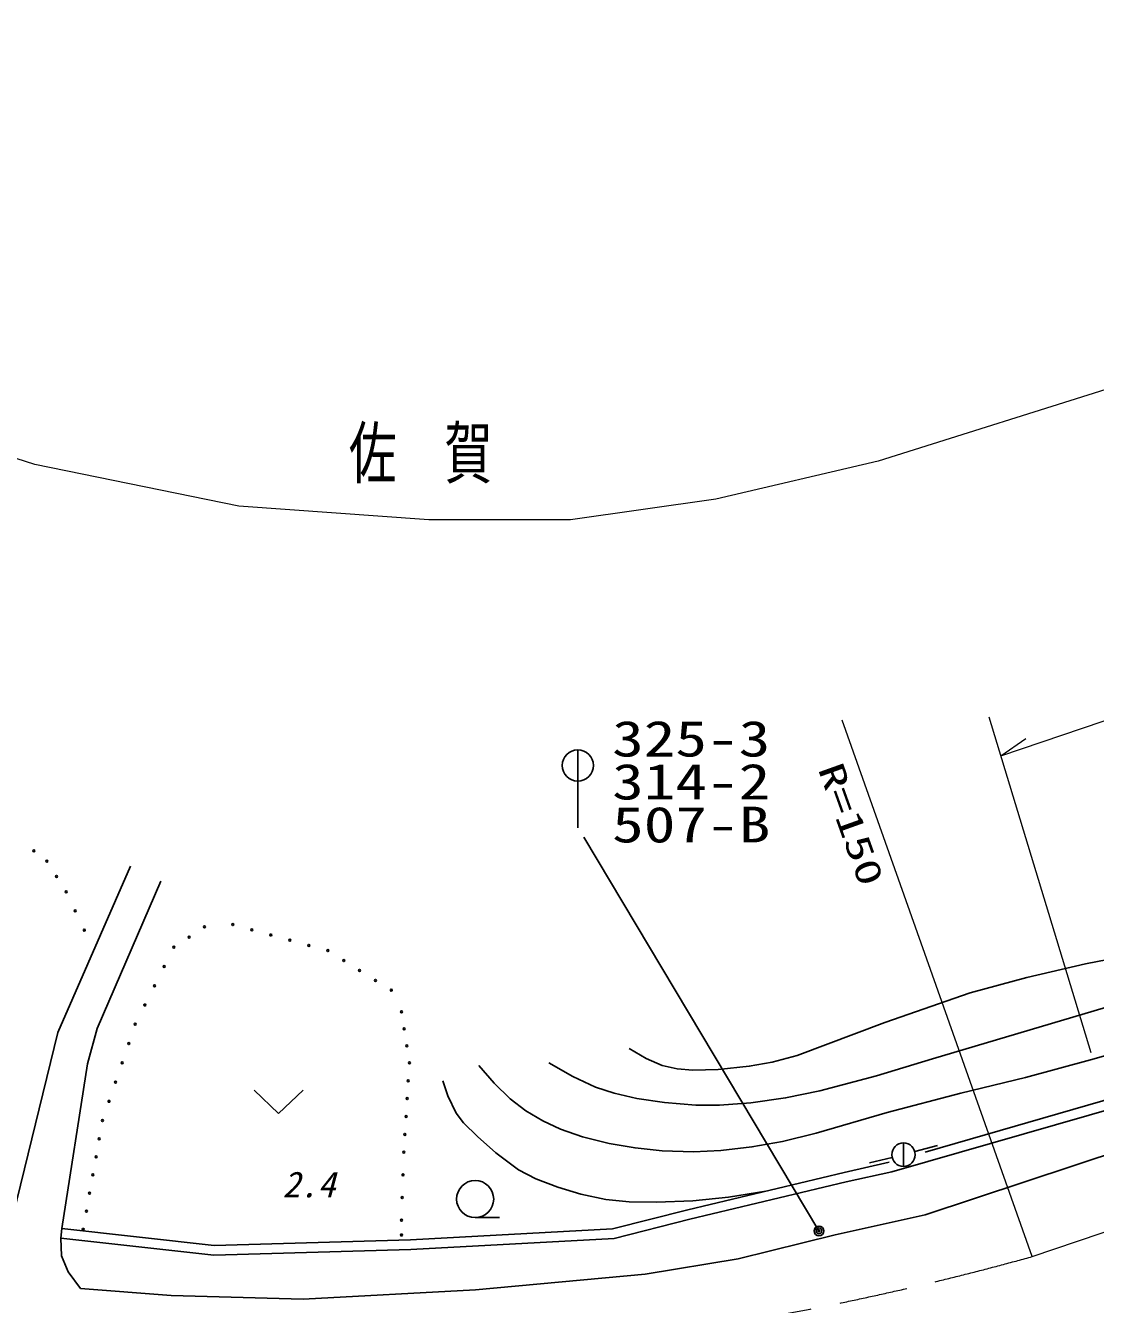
# Model space of a CAD drawing. Units: millimetres, scale not verified. Extents: x 40000 to 680000, y 20000 to 380000.
# Drawn here: x 277225 to 332046, y 245814 to 311326 of the extents above; entities that cross this region are included whole.
import ezdxf
from ezdxf.enums import TextEntityAlignment as Align

# ---------------------------------------------------------------- set-up
doc = ezdxf.new("R2010")
doc.units = ezdxf.units.MM
doc.header["$LTSCALE"] = 1000
doc.linetypes.add('CHAIN', pattern=[18.5, 12, -1.5, 3.5, -1.5])
for name, color, linetype, lineweight in [('M-BGD', 7, 'Continuous', 25), ('M-BMK', 2, 'CHAIN', 13), ('M-STR-HTXT', 7, 'Continuous', 13), ('M-STR-STRC', 7, 'Continuous', 25)]:
    doc.layers.add(name, color=color, linetype=linetype, lineweight=lineweight)
doc.layers.add('M-BMK-HTXT', color=7, linetype='Continuous')
doc.styles.add('ＭＳ ゴシック', font='')
doc.styles.get('ＭＳ ゴシック').set_extended_font_data('MS Gothic')

msp = doc.modelspace()

# ---------------------------------------------------------------- linework, layer by layer
at = {"layer": 'M-BGD'}
for p, q in [((278875, 259740), (282597, 268272)), ((284157, 267492), (280888, 259951)), ((323323, 250412), (355899, 261160)), ((276406, 249624), (278875, 259740)), ((280888, 259951), (280405, 258131)), ((280405, 258131), (279091, 249703)), ((288943, 256788), (290193, 255588)), ((290193, 255588), (291443, 256788)), ((323325, 253615), (333193, 256459)), ((323325, 253615), (333193, 256459)), ((323462, 253134), (333329, 255978)), ((322211, 254086), (322211, 252886)), ((322791, 253640), (323950, 253949)), ((319169, 252581), (321483, 253096)), ((321628, 253346), (320461, 253065)), ((321605, 252611), (323462, 253134)), ((311152, 250664), (319169, 252581)), ((319281, 252094), (321605, 252611)), ((311271, 250178), (319281, 252094)), ((300261, 250261), (301511, 250261)), ((307307, 249688), (311152, 250664)), ((318717, 249372), (323323, 250412)), ((279091, 249703), (279035, 249206)), ((279091, 249703), (286892, 248836)), ((296950, 249125), (307307, 249688)), ((307382, 249192), (311271, 250178)), ((279035, 249206), (286871, 248335)), ((279035, 249206), (279071, 248308)), ((286892, 248836), (296950, 249125)), ((296971, 248625), (307382, 249192)), ((313735, 248149), (318717, 249372)), ((279071, 248308), (279405, 247490)), ((286871, 248335), (296971, 248625)), ((308980, 247369), (313735, 248149)), ((279405, 247490), (280036, 246636)), ((300283, 246554), (308980, 247369)), ((280036, 246636), (284680, 246265)), ((291441, 246079), (300283, 246554)), ((284680, 246265), (291441, 246079))]:
    msp.add_line(p, q, dxfattribs=at)
for points in [[(308154, 258928), (309024, 258413), (309838, 258057), (310611, 257884), (311414, 257822), (312709, 257852), (314307, 258014), (315483, 258228), (316761, 258570), (321255, 260255), (325630, 261775), (328526, 262558), (331529, 263261), (334805, 263890), (338357, 264466), (341538, 264856), (344697, 265345), (346179, 265762), (347689, 266295), (349875, 267101), (352165, 267834), (353907, 268284), (355620, 268620), (357590, 268914)], [(304039, 258182), (305264, 257492), (306434, 256949), (307381, 256637), (308555, 256370), (309967, 256152), (311562, 256020), (312784, 256016), (314381, 256134), (316165, 256395), (317932, 256761), (320826, 257527), (323696, 258391), (333071, 261180), (336610, 262152), (340496, 263103), (346338, 264132)], [(300458, 258059), (301240, 257146), (302062, 256340), (302861, 255733), (303724, 255215), (304634, 254789), (305767, 254392), (307130, 254058), (308457, 253836), (309853, 253686), (311449, 253627), (312850, 253692), (314441, 253879), (316017, 254165), (317730, 254585), (321376, 255651), (325154, 256645), (328462, 257436), (331791, 258341), (332817, 258640)], [(298601, 257275), (298856, 256503), (299286, 255610), (299663, 255125), (300388, 254425), (301323, 253580), (302486, 252702), (303378, 252254), (304506, 251824), (305673, 251463), (306959, 251181), (308153, 251064), (309555, 251046), (311409, 251126), (313242, 251314), (315162, 251623)]]:
    msp.add_lwpolyline(points, dxfattribs=at)
for centre, radius in [((277653, 269046), 50), ((278321, 268524), 50), ((278814, 267740), 50), ((279307, 266957), 50), ((279772, 265970), 50), ((287840, 265274), 50), ((280236, 264983), 50), ((285605, 264635), 50), ((286389, 265158), 50), ((288815, 265007), 50), ((289790, 264740), 50), ((284822, 264113), 50), ((290765, 264473), 50), ((291740, 264206), 50), ((292715, 263939), 50), ((293528, 263431), 50), ((284328, 263126), 50), ((294340, 262923), 50), ((283835, 262139), 50), ((295153, 262415), 50), ((295966, 261907), 50), ((283341, 261153), 50), ((296488, 260804), 50), ((282848, 260166), 50), ((296623, 259934), 50), ((282511, 259179), 50), ((296759, 259063), 50), ((282175, 258192), 50), ((296894, 258192), 50), ((281838, 257206), 50), ((296836, 257275), 50), ((281501, 256219), 50), ((296778, 256358), 50), ((281165, 255232), 50), ((296720, 255441), 50), ((281000, 254304), 50), ((296662, 254524), 50), ((296604, 253607), 50), ((322211, 253486), 600), ((280836, 253375), 50), ((280671, 252446), 50), ((296565, 252446), 50), ((280507, 251518), 50), ((300261, 251211), 950), ((296527, 251285), 50), ((280343, 250589), 50), ((280178, 249660), 50), ((296488, 250125), 50), ((296488, 249370), 50)]:
    msp.add_circle(centre, radius, dxfattribs=at)
at = {"layer": 'M-BMK'}
msp.add_line((328812, 248268), (360865, 259201), dxfattribs=at)
msp.add_arc((288540, 393142), 150367, 248.32997, 285.53473, dxfattribs=at)
at = {"layer": 'M-STR-HTXT'}
for p, q in [((521065, 351957), (320921, 289015)), ((327192, 273920), (457688, 318124)), ((277700, 288838), (272209, 290610)), ((320921, 289015), (312595, 287067)), ((288151, 286713), (277700, 288838)), ((312595, 287067), (305156, 286004)), ((297893, 286004), (288151, 286713)), ((305156, 286004), (297893, 286004)), ((326585, 275917), (331809, 258722)), ((328812, 248268), (319063, 275747)), ((327192, 273920), (328477, 274799))]:
    msp.add_line(p, q, dxfattribs=at)
at = {"layer": 'M-STR-STRC'}
for p, q in [((305521, 274226), (305521, 270226)), ((305835, 269750), (317878, 249580))]:
    msp.add_line(p, q, dxfattribs=at)
for centre, radius in [((305521, 273426), 800), ((317878, 249580), 250), ((317878, 249580), 150), ((317878, 249580), 50)]:
    msp.add_circle(centre, radius, dxfattribs=at)

# ---------------------------------------------------------------- texts
at = {"layer": 'M-BGD', "style": 'ＭＳ ゴシック', "oblique": 15}
msp.add_text('2.4', height=1320, dxfattribs=at).set_placement((290391, 250908), align=Align.BOTTOM_LEFT)
at = {"layer": 'M-BMK-HTXT', "style": 'ＭＳ ゴシック', "width": 0.7}
msp.add_text('佐\u3000賀', height=2566, dxfattribs=at).set_placement((293790, 287381), align=Align.BOTTOM_LEFT)
at = {"layer": 'M-STR-HTXT', "style": 'ＭＳ ゴシック', "width": 1.45}
msp.add_text('R=150', height=1320, rotation=289.7, dxfattribs=at).set_placement((317441, 273121), align=Align.BOTTOM_LEFT)
at = {"layer": 'M-STR-STRC', "style": 'ＭＳ ゴシック', "width": 1.3}
for s, p in [('325-3', (307281, 273331)), ('314-2', (307281, 271131)), ('507-B', (307281, 268931))]:
    msp.add_text(s, height=1833, dxfattribs=at).set_placement(p, align=Align.BOTTOM_LEFT)

doc.saveas('drawing.dxf')
